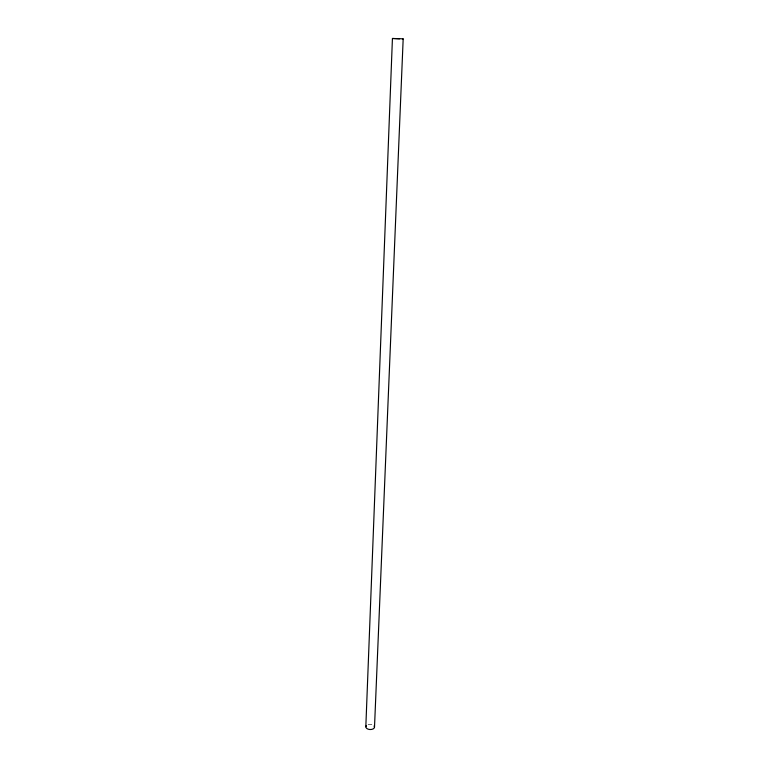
<?xml version="1.0" encoding="UTF-8"?>
<svg xmlns="http://www.w3.org/2000/svg" width="769" height="769" viewBox="0 0 769 769"><rect width="100%" height="100%" fill="white"/><g stroke="black" fill="none" stroke-linecap="round" stroke-linejoin="round"><path stroke-width="0.58" stroke-dasharray="3.85 2.88" d="M368.082 724.686A4.354 2.557 2.3 0 1 373.032 725.138"/><path stroke-width="1.15" d="M365.823 726.753L392.43 38.469L400.668 38.729L403.177 38.892L374.503 727.195M403.129 38.911L402.629 38.911M399.553 38.834L392.478 38.479M374.07 725.965A4.354 2.557 2.3 0 1 369.956 729.531A4.354 2.557 2.3 0 1 366.457 725.561"/></g></svg>
